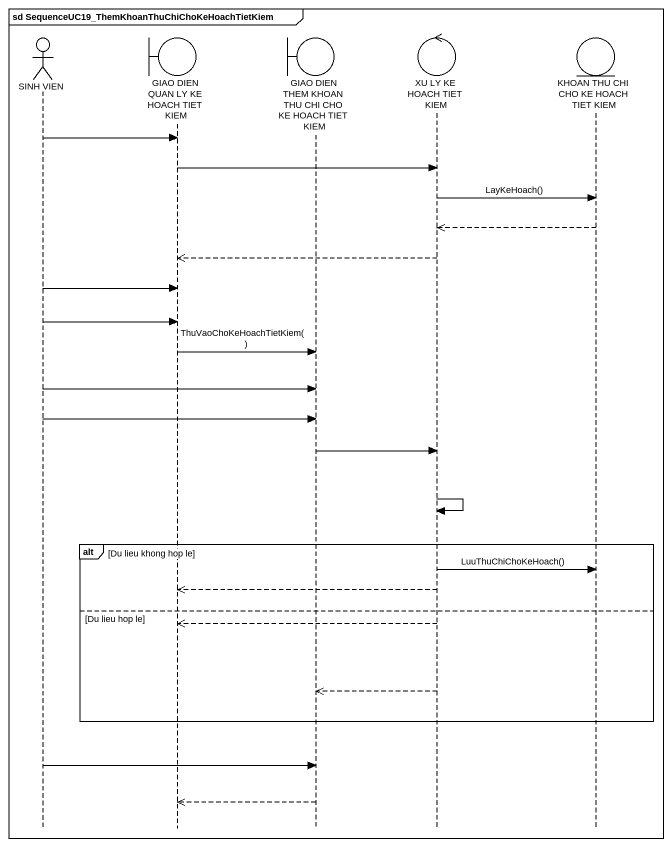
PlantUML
@startuml
mainframe sd SequenceUC19_ThemKhoanThuChiChoKeHoachTietKiem
hide footbox
actor "SINH VIEN" as SINH_VIEN
boundary "GIAO DIEN QUAN LY KE HOACH TIET KIEM" as GIAO_DIEN_QUAN_LY_KE_HOACH
boundary "GIAO DIEN THEM KHOAN THU CHI CHO KE HOACH TIET KIEM" as GIAO_DIEN_THEM_KHOAN_THU
control "XU LY KE HOACH TIET KIEM" as XU_LY_KE_HOACH_TIET_KIEM
entity "KHOAN THU CHI CHO KE HOACH TIET KIEM" as KHOAN_THU_CHI_CHO_KE_HOACH

SINH_VIEN -> GIAO_DIEN_QUAN_LY_KE_HOACH
GIAO_DIEN_QUAN_LY_KE_HOACH -> XU_LY_KE_HOACH_TIET_KIEM
XU_LY_KE_HOACH_TIET_KIEM -> KHOAN_THU_CHI_CHO_KE_HOACH : LayKeHoach()
KHOAN_THU_CHI_CHO_KE_HOACH -->> XU_LY_KE_HOACH_TIET_KIEM
XU_LY_KE_HOACH_TIET_KIEM -->> GIAO_DIEN_QUAN_LY_KE_HOACH
SINH_VIEN -> GIAO_DIEN_QUAN_LY_KE_HOACH
SINH_VIEN -> GIAO_DIEN_QUAN_LY_KE_HOACH
GIAO_DIEN_QUAN_LY_KE_HOACH -> GIAO_DIEN_THEM_KHOAN_THU : ThuVaoChoKeHoachTietKiem()
SINH_VIEN -> GIAO_DIEN_THEM_KHOAN_THU
SINH_VIEN -> GIAO_DIEN_THEM_KHOAN_THU
GIAO_DIEN_THEM_KHOAN_THU -> XU_LY_KE_HOACH_TIET_KIEM
XU_LY_KE_HOACH_TIET_KIEM -> XU_LY_KE_HOACH_TIET_KIEM
alt Du lieu khong hop le
  XU_LY_KE_HOACH_TIET_KIEM -> KHOAN_THU_CHI_CHO_KE_HOACH : LuuThuChiChoKeHoach()
  XU_LY_KE_HOACH_TIET_KIEM -->> GIAO_DIEN_QUAN_LY_KE_HOACH
else Du lieu hop le
  XU_LY_KE_HOACH_TIET_KIEM -->> GIAO_DIEN_QUAN_LY_KE_HOACH
  XU_LY_KE_HOACH_TIET_KIEM -->> GIAO_DIEN_THEM_KHOAN_THU
end
SINH_VIEN -> GIAO_DIEN_THEM_KHOAN_THU
GIAO_DIEN_THEM_KHOAN_THU -->> GIAO_DIEN_QUAN_LY_KE_HOACH
@enduml
